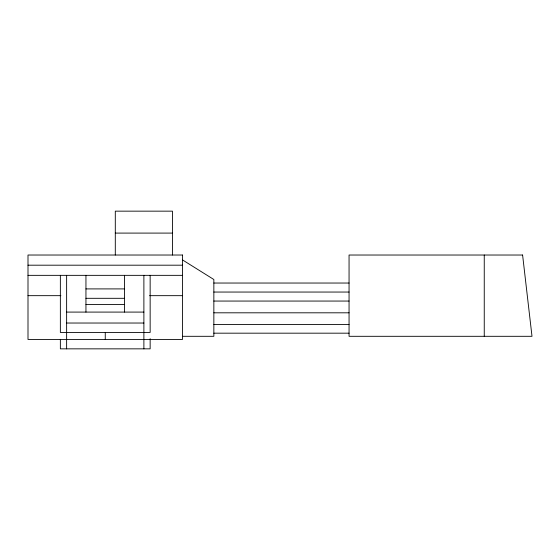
<?xml version="1.0" encoding="UTF-8"?>
<svg xmlns="http://www.w3.org/2000/svg" width="560" height="560" viewBox="0 0 560 560"><rect width="100%" height="100%" fill="white"/><g stroke="black" fill="none" stroke-linecap="round" stroke-linejoin="round"><path stroke-width="0.84" d="M115.297 233.093L172.473 233.093M28 265.188L182.511 265.188M28 275.345L182.511 275.345M213.85 283.038L349.055 283.038M85.946 288.904L124.572 288.904M213.85 292.047L349.055 292.047M28 295.666L60.886 295.666M149.625 295.666L182.511 295.666M85.946 298.312L124.572 298.312M213.85 301.056L349.055 301.056M85.946 304.577L124.572 304.577M66.626 312.088L143.885 312.088M213.85 312.809L349.055 312.809M66.626 323.029L143.885 323.029M213.85 324.562L349.055 324.562M213.85 333.179L349.055 333.179M182.511 336.308L213.85 336.308L213.85 279.51L182.511 259.924M484.253 255.024L484.253 336.308M172.473 255.024L172.473 211.155L115.297 211.155L115.297 255.024M150.15 275.345L150.15 332.43L60.361 332.43L60.361 275.345M150.15 338.674L150.15 348.845L60.361 348.845L60.361 339.332M143.885 275.345L143.885 332.43M143.885 332.71L143.885 348.845M124.572 275.345L124.572 312.088M105.259 332.71L105.259 339.444M85.946 275.345L85.946 312.088M66.626 275.345L66.626 332.43M66.626 332.71L66.626 348.845M182.511 255.024L28 255.024L28 339.444L182.511 339.444L182.511 255.024M522.599 255.024L349.055 255.024L349.055 336.308L532 336.308L522.599 255.024"/></g></svg>
